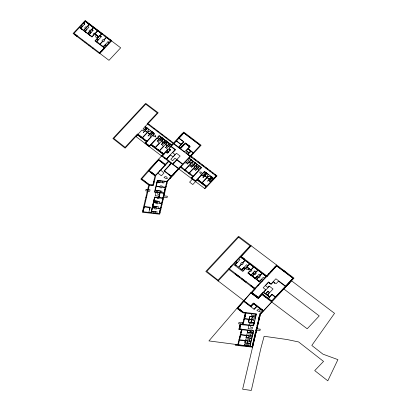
<?xml version="1.0" encoding="UTF-8"?>
<svg xmlns="http://www.w3.org/2000/svg" width="411" height="411" viewBox="0 0 411 411"><rect width="100%" height="100%" fill="white"/><g stroke="black" fill="none" stroke-linecap="round" stroke-linejoin="round"><path stroke-width="0.62" d="M193.54 176.35L180.47 166.434L166.851 181.426L157.279 180.352L154.495 192.209L159.91 192.816L158.759 197.516L154.618 197.013L150.95 212.641M244.869 342.815L245.295 340.76L247.812 341.043L247.33 343.093L244.828 342.974L250.325 343.591M249.045 319.429L248.46 322.214L253.957 322.83L253.33 325.491L243.178 324.356M249.071 319.429L248.516 322.054L250.962 322.327L251.573 319.712L244.468 318.915M157.192 182.243L163.922 182.931L164.261 181.467L166.722 181.744M154.094 200.799L158.055 201.241L157.706 202.736L153.76 202.294L154.043 200.994L156.617 201.282L156.314 202.577M252.143 346.53L250.047 346.293L253.715 330.701L239.7 328.995L240.697 324.628L253.602 325.856L256.433 313.819L243.384 312.319L237.81 308.132L243.672 301.294L254.291 309.391L257.014 306.483M250.746 306.663L253.484 303.77L262.752 310.839L259.829 313.989L252.164 346.565L208.916 340.914L236.988 308.25L243.101 312.843L245.254 313.084L242.598 324.289L240.245 324.027L238.991 329.473L242.058 329.822M151.299 212.682L152.445 207.812L154.906 208.089L154.716 208.901L156.416 209.091L156.606 208.279L160.382 208.701L159.232 213.571L143.105 211.768L144.251 206.897L150.005 207.54M143.105 211.763L149.445 184.816L141.687 178.965L158.589 159.971L165.412 165.13M151.017 185.32L151.135 184.816M152.758 185.51L155.039 175.8L148.623 170.894M148.859 212.41L150.082 207.216L144.328 206.569M153.745 202.294L154.88 197.419L157.346 197.696L157.156 198.508L158.857 198.698L159.047 197.886L162.828 198.308M156.021 192.379L155.24 195.708L159.155 196.145L159.56 194.434L157.583 194.213L157.978 192.6M156.149 192.06L156.493 190.596M158.441 182.299L158.78 180.871M152.841 211.475L151.638 211.275M154.063 206.276L152.856 206.075M160.126 181.004L159.822 182.304L157.233 182.099L156.272 186.157L160.244 186.584L160.434 185.793L162.047 185.978L161.862 186.769L165.443 187.185M153.873 212.97L154.176 211.675L151.602 211.388M155.091 207.776L155.399 206.476L152.825 206.188M155.26 213.129L155.61 211.634M156.832 206.44L156.483 207.935L152.517 207.488L153.663 202.618L156.123 202.89L155.933 203.702L157.639 203.892L157.829 203.08L161.6 203.507M162.735 182.782L163.075 181.354L157.552 180.717L157.243 182.016M156.797 213.299L157.141 211.84L151.644 211.223M159.232 213.571L166.892 181.02M240.245 324.027L238.966 329.468L241.478 329.75L237.722 344.916L235.39 344.654L235.256 345.219L252.616 347.167L260.374 314.194L263.6 310.706L253.459 303.01L250.72 305.902L205.813 271.481L238.56 236.279L293.993 278.119L260.374 314.194L242.634 389.207L251.311 390.45L260.857 348.4L264.114 336.275L287.022 339.517L298.622 341.952L323.534 361.403L314.723 370.604L327.808 380.822L337.904 359.625L322.969 354.169L311.795 345.446L334.544 313.331L291.507 280.78L283.888 288.984L319.234 315.915L307.207 328.785L261.838 294.553L258.349 298.396L250.813 292.724M242.608 324.248L242.958 322.753L238.997 322.311L238.647 323.806L243.199 324.274M245.424 340.442L245.778 338.947L249.739 339.394L249.385 340.889M246.646 335.248L247.001 333.753L250.962 334.194L250.607 335.689M249.056 325.014L249.4 323.549L253.669 324.032L253.33 325.491M251.686 313.824L251.352 315.258L255.642 315.735L255.976 314.307L245.829 313.172L244.53 318.607L249.133 319.126L249.857 316.357L255.349 316.968L255.976 314.307M252.477 316.629L253.7 316.768M252.333 322.609L251.111 322.471L251.748 319.732L253.166 319.902L252.996 320.621L254.435 320.78L253.993 322.666L251.136 322.347M249.133 343.324L250.34 343.529M250.35 338.145L251.558 338.345L252.066 336.188L250.648 336.028L250.479 336.758L249.035 336.599L248.727 337.914L251.583 338.232M251.578 332.946L252.786 333.151L247.273 332.581L247.725 330.367L250.258 330.65L249.775 332.694L247.33 332.422L247.741 330.367L242.079 329.735M243.06 324.854L245.958 312.612L243.384 312.319L237.851 308.122L243.677 301.34M157.49 192.209L157.86 190.868L155.24 190.565L154.901 191.922L160.424 192.538L160.768 191.079L155.255 190.514L156.195 186.481L160.162 186.928L159.971 187.735L161.59 187.919L161.78 187.108L165.366 187.508L164.081 192.965L161.626 192.692L161.97 191.213L155.276 190.396M236.988 308.25L243.615 300.518M243.934 300.754L254.44 288.82L228.927 269.462L218.041 281.109M261.838 294.553L258.406 298.437L250.854 292.771L243.672 301.063L250.741 306.38L253.407 303.503L263.4 310.896L271.717 302.008M160.978 137.336L157.141 141.42L158.723 139.488L157.074 138.235L149.327 146.645L161.564 155.933L167.678 149.419L166.46 148.494L169.219 145.54L170.421 146.455L171.49 145.314L167.565 142.334L166.578 143.388L167.164 143.835L166.162 144.908L167.22 145.715L169.255 143.614M204.575 188.402L195.513 181.585L197.532 179.401M98.599 39.646L97.181 38.567L99.899 35.629L101.306 36.692L96.688 41.732L99.842 44.126L102.601 41.172L101.949 40.679L103.074 39.471L103.726 39.97L106.228 37.293M149.368 185.135L153.37 185.582L155.728 175.543L169.245 161.009L162.417 155.861L165.828 152.142L167.231 153.195L170.421 149.763L169.029 148.69L170.95 146.629L175.029 149.707L166.465 158.913M276.608 265.008L266.59 275.93L267.129 276.331M273.654 281.889L274.676 282.66M176.843 159.499L172.723 163.984L169.055 161.215M84.697 24.069L80.869 28.195L83.613 30.25L85.329 28.416L84.676 27.917L85.863 26.648L86.516 27.147L89.146 24.336L85.221 21.362L83.52 23.175L84.697 24.069L83.52 23.175M161.554 155.99L150.262 168.104L140.819 179.093L148.751 185.078L142.355 212.266L159.715 214.213L167.467 181.241L184.991 162.443L186.193 163.357L188.968 160.393L187.75 159.494M141.769 179.807L142.196 179.35M170.19 149.794L168.453 151.664L167.159 150.688L168.906 148.818L170.288 149.861L169.435 150.77L170.236 149.82M184.411 144.559L180.527 148.736L184.631 151.829L189.409 146.691L185.356 143.578L184.411 144.559L183.948 144.21L180.378 148.052L180.835 148.402M148.33 184.76L148.756 184.303M193.37 152.717L188.207 148.828L190.257 146.624L185.238 142.838L180.152 148.299L178.836 147.308L183.907 141.862L178.451 137.716L182.099 133.816L182.643 134.233L178.996 138.127L183.845 132.912L200.214 145.35L182.838 164.03L175.009 158.184L172.646 160.701L170.812 159.319L176.453 153.252L180.126 156.026L176.833 159.56M241.123 256.459L251.095 245.747L241.108 256.433L266.647 275.868M249.467 263.718L249.97 263.179M269.354 286.205L263.713 292.272L265.547 293.654L267.915 291.137L269.739 292.514L273.027 288.979L269.087 286.005L267.777 287.417L265.434 285.66L268.44 282.408L271.08 284.407L273.5 281.807L274.779 282.773L274.276 283.318L274.913 282.876L276.079 283.749L278.473 281.17L285.47 286.441L275.673 296.983L271.969 294.194L269.616 296.727L267.386 295.041L269.739 292.514M267.294 294.97L269.359 292.678L267.921 291.589L265.809 293.855L267.345 295.011L268.393 293.886M166.707 159.098L170.539 154.988L173.046 156.868L175.117 154.634L172.635 152.748L175.533 149.645L171.207 146.357L173.545 143.855L216.186 176.011L213.812 178.446L204.57 171.413L195.461 181.159L195.749 181.379L192.785 184.549L189.594 182.13L192.554 178.96L195.641 180.968L191.896 178.127L201.626 167.626L189.06 158.091L190.524 156.54M202.299 183.779L202.721 183.327M210.602 181.883L213.36 178.929L212.189 178.035L209.425 180.989L210.602 181.883L209.492 181.035L212.482 177.793L211.501 177.049L207.647 181.194L209.23 179.258L207.123 177.66L202.207 182.921L206.548 186.219L197.285 179.211M235.159 264.545L236.947 262.629L235.904 261.838L234.111 263.754L235.267 264.627L236.114 263.718L235.215 264.586M235.215 264.823L236.135 265.609M240.836 269.077L241.755 269.863M249.636 268.994L250.828 269.811L253.597 266.831L249.796 263.97L247.062 266.893L250.777 269.863L246.939 267.022L242.783 271.471L233.566 264.478L229.41 268.922M256.074 271.846L254.892 270.952L252.981 273.002L254.157 273.896L257.774 270.027L253.849 267.052L251.219 269.863L251.876 270.361L250.689 271.63L250.032 271.132L248.321 272.966L252.246 275.945L254.039 274.024L252.991 273.233L251.167 275.118M251.07 275.051L254.897 270.957M257.317 269.683L257.8 269.164M255.262 278.226L259.084 274.132L260.261 275.026M255.354 278.268L256.156 277.317M255.39 278.329L257.183 276.408M261.242 272.663L261.735 272.139M265.172 275.637L265.66 275.118M268.332 298.586L269.637 297.184M86.623 21.644L86.197 22.102L88.812 24.085L89.244 23.627M90.122 25.081L90.554 24.624M86.716 29.325L84.913 31.257L83.865 30.46L89.408 24.537L93.333 27.511L90.703 30.327L90.05 29.828L88.863 31.097L89.516 31.596L87.8 33.43L85.051 31.344L88.884 27.249L87.707 26.355M92.742 27.064L93.169 26.607M82.39 40.535L82.817 40.078M94.052 28.056L94.479 27.604M93.066 30.435L91.894 29.535L93.071 30.429L89.238 34.524L91.987 36.61L93.703 34.776L93.05 34.277L94.237 33.008L94.89 33.507L97.525 30.691L93.6 27.722L88.052 33.64L89.1 34.437L90.903 32.505L89.855 31.709L91.031 32.603M89.5 34.961L90.466 35.695M85.005 42.523L85.431 42.066M96.672 30.044L97.094 29.587M95.003 33.959L97.782 30.892L101.584 33.764L98.697 36.579L95.054 33.815M86.315 43.515L86.742 43.057M97.977 31.041L98.404 30.584M95.969 34.694L95.049 33.908M88.935 45.503L89.362 45.046M100.597 33.024L101.024 32.567M90.245 46.494L90.667 46.037M102.334 33.563L100.13 35.803L101.306 36.692M97.638 40.54L96.734 41.408M92.86 48.483L93.287 48.025M104.517 36.014L104.949 35.546M107.137 37.992L107.569 37.535M101.609 45.672L102.58 46.407M109.758 39.98L110.184 39.523M99.637 52.839L110.867 40.823L106.49 37.493L103.988 40.165L104.635 40.658L103.521 41.865L102.863 41.372L100.099 44.326L103.253 46.72L107.98 41.758L109.156 42.652L110.867 40.823L85.216 21.357L73.985 33.378L99.637 52.839L104.255 47.923L94.951 40.859L98.702 36.846L94.895 33.954L92.007 37.067L79.467 27.511M137.942 134.294L141.79 137.233L141.384 137.664L137.536 134.726L142.006 129.943L143.187 130.837L146.162 127.651L147.179 128.355L143.3 132.481L145.15 130.744L147.256 132.342L142.324 137.618M147.534 124.024L145.227 126.496L154.521 133.549L145.592 143.1L149.388 145.977L159.165 135.517L171.721 145.068L173.19 143.496M148.648 124.872L149.075 124.415M145.289 130.523L146.09 129.573M151.269 126.855L151.69 126.403M142.586 137.819L147.518 132.542L149.625 134.14L148.042 136.077L151.87 131.982L152.835 132.717L153.966 133.652L152.162 135.568L150.976 134.649L152.835 132.717L149.861 135.902L151.037 136.796L144.903 143.357L149.224 146.635L150.873 144.867L163.182 154.202M142.617 138.625L143.043 138.168M153.884 128.849L154.31 128.386M156.499 130.832L156.93 130.374M157.809 131.823L158.235 131.366M160.429 133.811L160.855 133.354M161.734 134.808L162.165 134.346M160.876 137.259L158.841 139.36L157.783 138.553L158.79 137.48L158.199 137.033L159.185 135.974L163.11 138.954L162.042 140.1L160.84 139.185L158.081 142.139L159.298 143.059L154.788 147.857M160.927 137.3L160.023 138.168M164.354 136.791L164.78 136.334M155.065 148.047L161.261 141.415L162.91 142.668L161.328 144.6L165.165 140.516M165.664 137.783L166.09 137.325M165.063 140.439L163.033 142.535L161.97 141.733L162.977 140.66L162.386 140.213L163.373 139.154L167.303 142.134L166.234 143.28L165.027 142.365L162.268 145.314L163.486 146.239L158.99 151.027M165.119 140.475L164.215 141.348M168.284 139.771L168.71 139.314M159.252 151.222L165.448 144.595L167.102 145.843L165.515 147.78L169.358 143.696M169.589 140.762L170.015 140.305M169.306 143.655L168.402 144.528M172.209 142.751L172.635 142.293M162.417 155.861L164.071 154.094L151.043 144.21M187.257 151.515L188.176 152.301M188.464 154.901L189.389 155.687M191.5 157.274L191.927 156.822M190.961 159.982L187.133 164.076L188.983 162.34L190.632 163.588L184.431 170.221M191.058 160.049L190.206 160.963M191.094 160.079L189.101 162.211L190.175 163.023L191.166 161.939L191.762 162.381L192.744 161.328L188.819 158.348L185.68 161.759L186.856 162.653M194.115 159.263L194.542 158.805M184.693 170.421L189.178 165.623L190.38 166.537L193.155 163.573L191.937 162.674M195.425 160.259L195.852 159.802M195.282 163.254L193.293 165.386L194.352 166.193L195.359 165.14L195.944 165.566L196.931 164.508L195.194 163.188L194.393 164.138M198.04 162.242L198.472 161.785M188.634 173.406L194.835 166.779L193.17 165.515L191.326 167.251L195.127 163.136L193.006 161.528L189.949 164.847L191.125 165.741M188.885 173.596L193.365 168.803L194.573 169.717L197.331 166.763L196.165 165.859L194.126 168.022L195.297 168.921L197.337 166.758L196.124 165.849L197.193 164.708L199.366 166.332L195.513 170.431L197.357 168.695L199.006 169.949L191.156 178.343L195.477 181.621L197.116 179.869L206.163 186.707L216.129 175.97M199.356 163.234L199.777 162.777M198.539 165.443L199.458 166.234M199.474 166.434L197.48 168.567L198.539 169.368L199.546 168.294L200.147 168.751L201.123 167.688L199.381 166.368L198.585 167.318M201.971 165.222L202.397 164.765M203.275 166.219L203.707 165.756M205.896 168.202L206.322 167.745M207.206 169.198L207.632 168.736M204.837 175.703L206.867 173.601L208.387 174.752L207.38 175.831L207.971 176.278L206.985 177.331L204.786 175.661M209.821 171.181L210.252 170.724M212.441 173.17L212.867 172.712M209.446 179.201L210.247 178.251M215.061 175.153L215.487 174.696M206.163 186.707L204.539 188.444L204.961 188.762L217.018 175.862L191.002 156.118L201.102 145.242L183.727 132.07L173.555 142.992L148.052 123.639L158.194 112.794L145.674 103.341L112.912 138.528L125.134 148.155L137.51 134.751L146.542 141.605L144.919 143.305L135.902 136.488L137.51 134.751L146.532 141.615M235.683 273.68L235.184 274.214L237.799 276.197L238.298 275.668M246.847 261.735L247.355 261.19M247.818 265.598L249.534 263.77L245.146 260.44L242.649 263.117L243.302 263.61L242.177 264.818L241.519 264.319L238.76 267.273L241.915 269.667L246.641 264.71L247.818 265.598L245.069 268.522L243.882 267.602M239.11 277.189L239.608 276.66M251.28 264.175L250.782 264.71L253.407 266.688L253.895 266.164M241.73 279.177L242.223 278.648M250.736 269.899L247.812 273.027L260.399 282.537L254.907 288.27M243.533 279.639L243.035 280.168L245.655 282.157L246.153 281.627M254.697 267.695L255.19 267.171M258.622 270.679L259.12 270.15M250.89 286.128L251.388 285.599M262.557 273.649L263.045 273.13M253.51 288.116L254.008 287.582M250.736 306.693L253.695 303.524L256.783 305.532L256.89 305.943L253.926 309.113M259.809 307.829L259.382 308.281L261.935 310.218L262.362 309.766M201.611 175.06L197.537 179.396L201.945 182.736L206.861 177.46L204.755 175.862L202.911 177.598L206.728 173.509L205.767 172.769L202.767 175.934M201.051 182.844L201.477 182.386M259.798 313.973L262.752 310.839M192.744 176.53L191.12 178.204L178.877 168.983L180.511 167.246L192.81 176.576M239.485 340.195L245.28 340.76M154.202 179.376L154.808 179.443M166.398 183.126L167.01 183.193M156.997 182.212L156.514 184.575M153.056 184.246L153.668 184.318M152.877 185.007L149.142 184.59L141.682 178.965M165.633 186.373L166.244 186.44M155.635 188.017L155.153 190.38M148.124 187.745L148.736 187.812M164.873 189.62L165.484 189.687M147.359 190.992L147.97 191.058M164.107 192.867L164.719 192.939M164.01 193.273L160.09 192.836L158.98 197.542L162.9 197.984M146.979 192.615L147.59 192.682M163.722 194.49L164.338 194.562M159.406 195.174L158.923 197.537M163.414 195.8L167.375 196.247L167.02 197.737L163.064 197.295M146.213 195.862L146.825 195.934M162.956 197.742L163.573 197.809M145.833 197.491L146.444 197.557M162.581 199.366L163.193 199.433M154.079 200.876L159.576 201.447L159.237 202.906L161.682 203.178M145.068 200.738L145.679 200.804M161.816 202.613L162.427 202.685M161.431 204.236L162.042 204.308M152.861 206.029L158.358 206.641L158.014 208.105L160.454 208.377M160.665 207.488L161.282 207.555M150.066 207.421L149.512 209.774M143.537 207.231L144.153 207.303M160.285 209.112L160.896 209.178M142.776 210.483L143.388 210.55M159.525 212.359L160.136 212.425M245.233 313.167L245.773 313.228L244.668 317.939L244.119 317.878M259.916 316.146L259.305 316.08L258.56 319.244L259.171 319.311M258.385 322.645L257.774 322.573L257.029 325.743L257.64 325.81M257.24 327.516L256.628 327.449L255.883 330.614L256.495 330.68M239.86 325.656L240.471 325.723L239.747 328.805L239.135 328.738M256.32 328.754L260.276 329.201L259.927 330.691L255.966 330.249M239.7 328.995L242.192 329.278L238.298 344.983L249.698 346.257L250.844 341.382L249.426 341.222L249.256 341.957L247.812 341.793L247.504 343.108L250.366 343.432M256.094 332.386L255.483 332.319L254.738 335.484L255.349 335.556M252.806 333.033L249.95 332.715L250.258 331.4L251.702 331.559L251.871 330.829L253.289 330.989L252.143 335.864L240.296 334.528M254.948 337.261L254.337 337.19L253.592 340.359L254.204 340.426M251.686 338.412L251.475 339.62M238.93 340.046L239.505 340.113M253.803 342.132L253.191 342.065L252.446 345.23L253.058 345.302M240.214 334.862L246.502 335.561L246.05 337.78L251.542 338.397L250.921 341.058L239.012 339.717M243.733 319.496L244.314 319.568M248.619 269.806L246.913 269.477L245.521 268.44M275.534 267.165L275 266.76M168.803 161.482L171.176 163.259L163.989 170.986L171.197 176.396M271.394 270.69L271.933 271.096M161.523 155.969L168.356 161.122L165.376 164.323L158.554 159.17M174.279 173.082L174.742 173.432L172.317 176.031L171.855 175.687M270.191 272.005L270.731 272.406M105.19 44.691L106.398 45.606L109.156 42.652L107.98 41.758M200.214 145.35L183.763 132.876L173.591 143.804L147.164 123.747L157.3 112.902L145.71 104.147L113.79 138.425L125.108 147.338L137.474 133.94L147.23 141.343M176.391 140.809L181.117 144.374L183.558 141.754L178.842 138.194L173.858 143.526L178.574 147.112L180.984 144.523L176.273 140.942M160.531 170.375L161.261 170.591L163.984 172.99L161.364 175.795L157.916 173.185M274.014 268.178L273.217 269.128M264.453 278.201L263.276 277.307L259.449 281.401L256.7 279.316L258.411 277.482L259.069 277.98L260.255 276.711L259.598 276.213L262.228 273.402L266.148 276.377L262.537 280.245L261.36 279.357M257.055 276.31L258.226 277.199M262.511 280.631L261.715 281.581M260.446 280.405L259.593 281.314M258.812 284.582L258.016 285.532M111.566 40.915L120.68 47.825L108.987 60.33L99.878 53.42M82.596 26.335L81.404 25.436L82.452 26.227L80.648 28.159L79.6 27.362M85.668 28.529L86.855 29.417M86.058 30.188L85.211 31.097M106.274 45.739L105.231 44.943L103.423 46.875L104.471 47.666M104.07 48.097L104.528 48.447M104.024 48.441L103.223 49.392M101.64 50.697L102.098 51.046M172.913 143.994L172.117 144.944M189.928 156.904L189.127 157.855M175.009 150.041L174.213 150.991M150.693 133.169L149.789 134.043L151.736 131.88L150.22 130.729L149.214 131.803L148.612 131.345L147.641 132.414L149.84 134.084M197.121 179.864L206.142 186.733M145.597 143.095L149.388 145.977M160.372 170.195L159.576 171.146M240.075 256.556L266.693 276.808L276.654 265.943L292.961 278.242L271.676 301.073L261.786 293.608L258.303 297.456L251.845 292.596L255.467 288.697L228.886 268.527M238.786 258.75L239.962 259.644L235.339 264.684L238.498 267.078L241.262 264.119L240.61 263.621L241.74 262.424L242.387 262.917L244.884 260.245L240.502 256.916L236.022 261.704L237.234 262.624M151.315 144.4L155.23 147.39M150.873 144.867L163.136 154.248M245.557 268.475A1.896 1.665 -23.7 0 1 248.686 269.816M97.715 36.106A2.199 1.932 -23.7 0 1 97.361 38.259L96.046 37.262L95.393 35.803A2.183 1.916 -23.7 0 1 97.705 36.117M246.518 335.566L246.107 337.616L248.552 337.893L249.035 335.849L246.518 335.566M146.095 189.358L145.746 190.853L149.702 191.295L150.056 189.8L146.095 189.358M153.945 181.703L153.39 184.056L153.945 181.703M151.998 208.85L151.443 211.203L151.998 208.85M153.221 203.65L152.666 206.003L153.221 203.65M154.438 198.451L153.884 200.809L154.438 198.451M238.663 341.916L238.38 343.118L238.663 341.916M241.154 331.518L240.872 332.72L241.154 331.518M243.559 321.212L243.276 322.414L243.559 321.212M245.059 314.877L244.776 316.08L245.059 314.877M239.952 336.717L239.67 337.919L239.952 336.717M248.917 319.964L248.773 320.565L248.917 319.964M249.39 317.965L249.246 318.566L249.39 317.965M245.151 341.294L245.013 341.901L245.151 341.294M246.374 336.095L246.235 336.701L246.374 336.095M247.597 330.901L247.458 331.502L247.597 330.901M248.927 325.332L248.141 328.661L252.061 329.098L252.462 327.387L250.484 327.166L250.885 325.553L248.927 325.332M244.555 344.146L244.201 345.641L248.162 346.083L248.516 344.588L244.555 344.146M252.267 316.773L251.65 319.388L249.194 319.1L249.837 316.501L252.267 316.773M252.441 316.794L251.825 319.409L253.243 319.563L253.412 318.833L254.856 318.998L255.298 317.112L252.441 316.794M254.132 322.851L253.849 324.053L254.132 322.851M255.822 315.776L255.539 316.979L255.822 315.776M250.469 343.75L250.186 344.952L250.469 343.75M252.935 333.234L252.652 334.436L252.935 333.234M259.367 317.025L259.084 318.227L259.367 317.025M150.729 168.443L149.034 170.411L155.461 175.348L165.15 164.929L158.589 159.971L150.729 168.443M271.984 294.661L268.383 298.627L269.688 297.22L263.472 292.529L262.177 293.922L271.763 301.191L275.421 297.256L271.984 294.661M168.464 151.87L167.369 153.062L165.946 151.988L167.056 150.806L168.464 151.87L167.524 152.733L168.428 151.859M283.164 270.268L285.208 271.81L283.164 270.268M238.365 308.512L237.938 308.969L241.817 311.877L242.233 311.43L238.365 308.512M268.511 282.023L263.189 287.767L265.696 289.657L258.314 297.595L251.686 292.627L276.67 265.825L293.11 278.226L285.717 286.174L275.879 278.771L271.06 283.944L268.511 282.023M151.171 172.106L150.775 172.538L154.706 175.507L155.106 175.076L151.171 172.106M171.438 163.46L164.498 170.93L171.418 176.155L178.374 168.685L171.438 163.46M176.843 160.023L172.985 164.184L178.61 168.433L182.556 164.328L176.843 160.023M188.084 148.962L186.389 150.786L189.117 152.846L190.817 151.022L188.084 148.962M187.103 151.546L185.998 152.738L187.889 154.166L188.998 152.974L187.103 151.546M190.827 151.253L188.022 154.264L190.319 156L193.129 152.995L190.827 151.253M170.647 176.987L169.435 178.292L169.892 178.636L171.104 177.336L170.647 176.987M238.601 237.214L206.836 271.363L218.01 280.163L250.073 245.87L238.601 237.214M235.878 274.368L237.322 275.457L235.878 274.368M251.553 286.282L252.996 287.371L251.553 286.282M253.197 293.613L252.693 294.158L257.892 298.052L258.38 297.523L253.197 293.613M239.377 309.709L240.82 310.798L239.377 309.709M254.43 295.006L255.873 296.095L254.43 295.006M263.281 292.478L262.233 293.603L263.281 292.478M264.345 295.946L265.794 297.035L264.345 295.946M267.551 295.345L268.994 296.434L267.551 295.345M260.189 308.502L261.632 309.591L260.189 308.502M289.025 283.04L288.126 284.006L289.025 283.04M74.961 34.123L74.535 34.575L77.155 36.564L77.581 36.106L74.961 34.123M161.991 137.998L160.079 140.048L161.256 140.942L163.167 138.892L161.991 137.998M166.183 141.179L164.148 143.357L165.325 144.246L167.359 142.072L166.183 141.179M170.37 144.353L168.459 146.403L169.635 147.292L171.546 145.242L170.37 144.353M204.2 171.973L201.467 174.901L202.844 175.944L205.582 173.016L204.2 171.973M231.496 266.102L230.648 267.011L231.496 266.102M242.916 268.676L242.069 269.585L242.973 268.717M243.893 267.89L242.1 269.811L243.148 270.602L244.941 268.681L243.893 267.89M249.004 273.711L250.905 275.149L249.004 273.711M256.063 273.536L254.882 274.805L254.224 274.312L252.513 276.146L256.438 279.12L261.961 273.202L258.041 270.227L255.411 273.038L256.063 273.536M253.227 276.891L255.128 278.329L253.227 276.891M257.445 280.071L259.341 281.514L257.445 280.071M262.485 280.302L260.625 282.295L259.577 281.499L261.437 279.516L262.485 280.302M265.912 276.896L265.064 277.805L265.912 276.896M269.051 273.577L268.203 274.486L269.051 273.577M85.185 20.55L73.096 33.486L99.668 53.646L111.756 40.715L85.185 20.55M81.82 26.967L80.967 27.876L81.82 26.967M81.172 28.585L82.138 29.32L81.172 28.585M85.267 31.673L86.233 32.412L85.267 31.673M97.248 38.881L95.444 40.812L96.493 41.609L98.296 39.677L97.248 38.881M97.078 42.199L98.044 42.934L97.078 42.199M104.379 45.657L103.531 46.571L104.379 45.657M144.985 126.758L143.12 128.751L144.328 129.671L146.203 127.677L144.985 126.758M138.086 134.638L139.052 135.373L138.086 134.638M146.234 127.384L147.2 128.124L146.234 127.384M147.261 128.484L145.268 130.616L147.379 132.214L148.366 131.16L147.775 130.713L148.782 129.635L147.261 128.484M152.008 131.828L152.979 132.563L152.008 131.828M145.551 140.197L146.522 140.932L145.551 140.197M146.573 143.845L146.172 144.276L148.787 146.259L149.193 145.833L146.573 143.845M161.215 137.259L162.186 137.993L161.215 137.259M153.976 146.588L154.947 147.323L153.976 146.588M165.263 140.331L166.234 141.065L165.263 140.331M158.096 149.712L159.067 150.452L158.096 149.712M169.481 143.526L170.447 144.261L169.481 143.526M162.309 152.913L163.28 153.647L162.309 152.913M164.57 157.773L165.541 158.507L164.57 157.773M151.351 172.538L152.322 173.272L151.351 172.538M167.575 157.942L166.722 158.857L167.575 157.942M181.035 144.78L180.182 145.689L181.035 144.78M182.258 143.46L181.41 144.374L182.258 143.46M178.872 147.544L179.843 148.279L178.872 147.544M183.83 144.646L182.982 145.556L183.83 144.646M169.99 162.011L170.955 162.746L169.99 162.011M170.724 163.963L169.871 164.873L170.724 163.963M188.146 145.253L189.117 145.987L188.146 145.253M174.105 162.71L173.252 163.619L174.105 162.71M189.009 149.517L189.974 150.251L189.009 149.517M190.617 151.315L189.764 152.224L190.617 151.315M169.902 175.127L170.868 175.862L169.902 175.127M180.963 167.066L181.934 167.801L180.963 167.066M190.134 159.093L191.105 159.828L190.134 159.093M185.253 170.318L186.224 171.053L185.253 170.318M194.269 162.232L195.24 162.967L194.269 162.232M189.445 173.499L190.411 174.233L189.445 173.499M197.819 179.854L198.79 180.588L197.819 179.854M205.901 172.625L206.867 173.36L205.901 172.625M208.233 176.473L207.231 177.542L209.353 179.129L211.346 176.997L209.851 175.867L208.824 176.92L208.233 176.473M203.353 184.102L204.324 184.837L203.353 184.102M211.65 176.905L212.621 177.639L211.65 176.905M242.125 257.209L241.611 257.759L244.232 259.747L244.745 259.197L242.125 257.209M269.159 282.722L270.207 283.518L269.159 282.722M185.813 143.269L185.453 143.655L189.029 146.383L189.389 146.003L185.813 143.269M167.138 178.472L165.397 178.276L163.989 177.398A1.819 1.598 -23.7 0 1 167.138 178.472M260.045 311.425L258.298 311.23L256.896 310.351A1.819 1.598 -23.7 0 1 260.045 311.425M155.718 136.853L154.012 136.524L152.702 135.527A1.819 1.598 -23.7 0 1 155.718 136.853M201.626 174.577L200.316 173.586L199.664 172.127A1.819 1.598 -23.7 0 1 201.626 174.577"/></g></svg>
